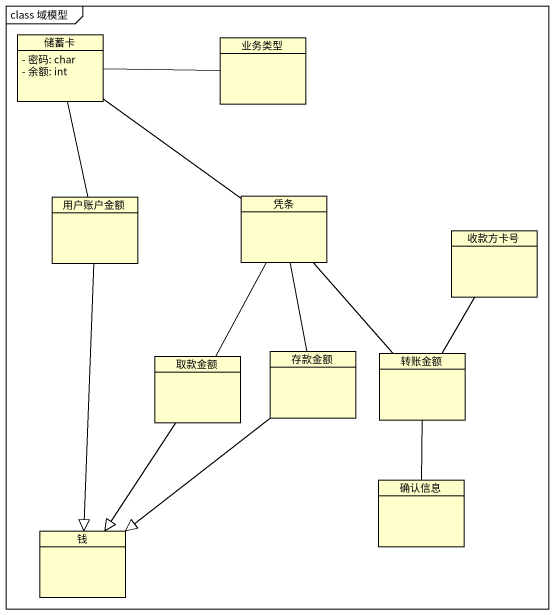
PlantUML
@startuml
mainframe class 域模型
hide circle
hide empty members
skinparam classAttributeIconSize 0
class 储蓄卡 {
  - 密码: char
  - 余额: int
}
class 业务类型
class 用户账户金额
class 凭条
class 收款方卡号
class 存款金额
class 转账金额
class 取款金额
class 确认信息
class 钱
储蓄卡 -right- 业务类型
储蓄卡 -- 用户账户金额
储蓄卡 -- 凭条
用户账户金额 --|> 钱
凭条 -- 存款金额
凭条 -- 转账金额
凭条 -- 取款金额
收款方卡号 -- 转账金额
存款金额 --|> 钱
转账金额 -- 确认信息
取款金额 --|> 钱
@enduml
